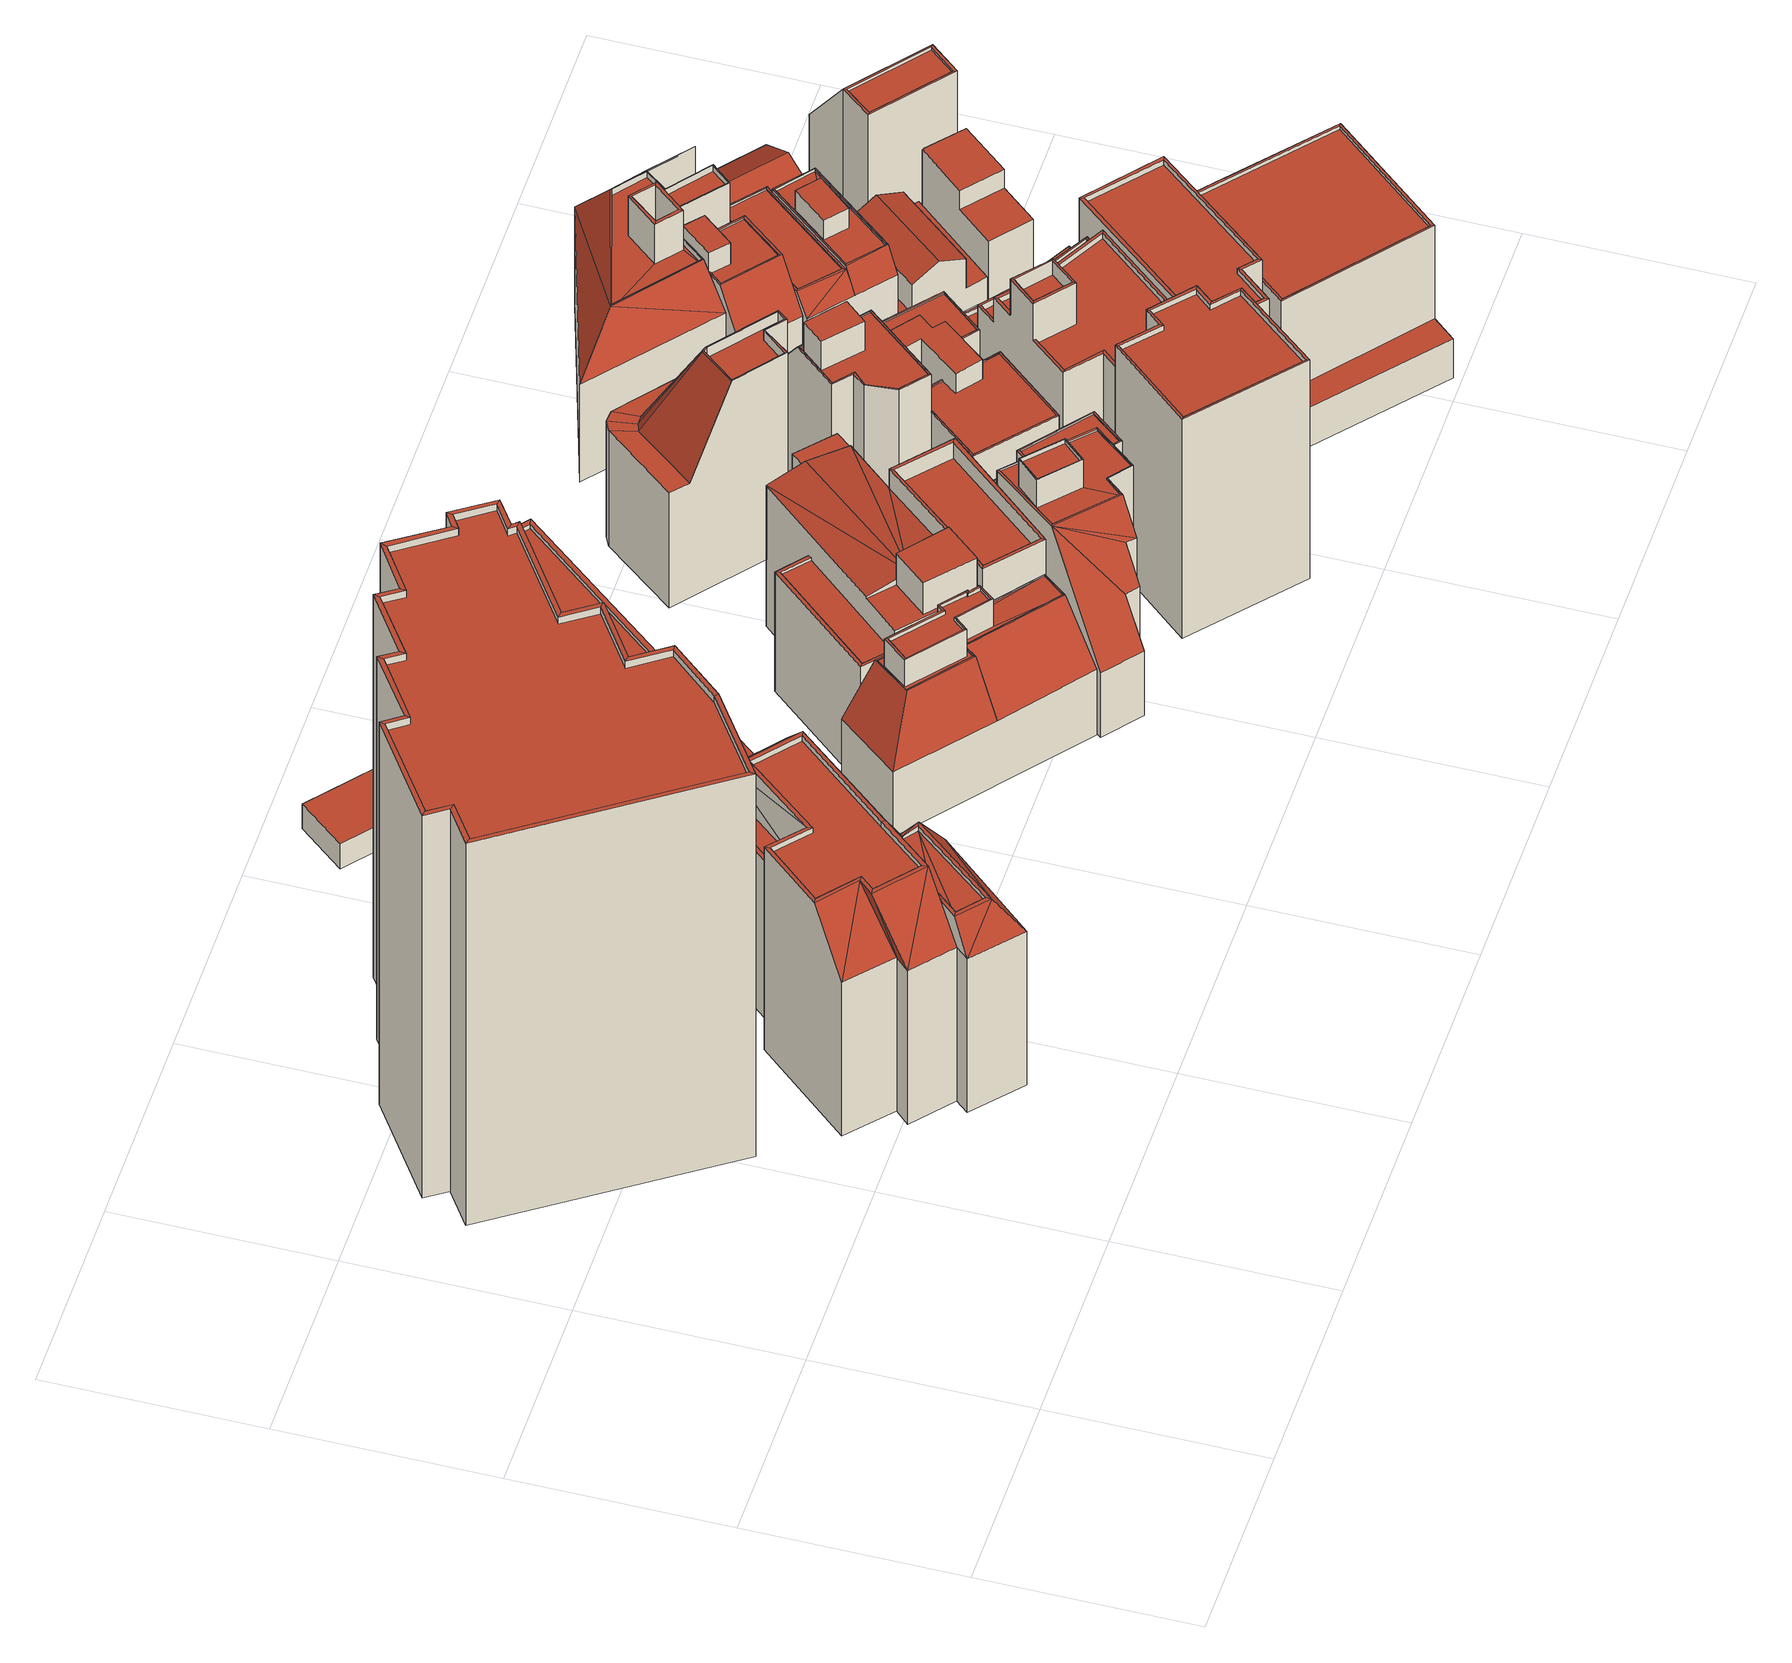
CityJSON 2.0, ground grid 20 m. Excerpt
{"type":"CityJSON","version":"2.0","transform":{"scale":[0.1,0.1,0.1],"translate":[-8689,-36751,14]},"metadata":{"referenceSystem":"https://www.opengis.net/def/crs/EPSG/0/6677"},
"CityObjects":{
"building1":{"type":"Building","attributes":{"class":3002,"usage":412,"measuredHeight":44,"storeysAboveGround":14,"storeysBelowGround":3,"prefecture":13,"city":13103,"footprintArea":1048.01,"fireproofType":1001,"coverageRatio":60,"floorAreaRatio":400,"surveyYear":2021,"urbanPlanType":21,"areaClassificationType":22,"landUseType":211,"districts":"6","detailedUsage":"1320","floodRisk_description":10,"floodRisk_rank":1,"floodRisk_depth":0.01,"floodRisk_adminType":2,"floodRisk_scale":2,"meshCode":"53394509"},"geometry":[{"type":"Solid","lod":"2","boundaries":[[[[0,1,2,3,4,5,6,7,8,9,10,11,12,13,14,15,16,17,18,19,20]],[[21,22,23,24]],[[25,26,27,28]],[[29,30,31,32]],[[33,34,35,36]],[[26,33,36,27]],[[37,38,39,40]],[[41,37,40,42]],[[43,29,32,44]],[[38,45,46,39]],[[47,48,49,50]],[[51,52,53,54]],[[30,55,56,31]],[[48,51,54,49]],[[45,21,24,46]],[[57,25,28,58]],[[52,43,44,53]],[[59,41,42,60]],[[55,61,62,56]],[[61,59,60,62]],[[22,57,58,23]],[[34,47,50,35]],[[63,64,65,66,67,68,69,70,71,72,73,74,75,76,77,78,79,80,81,82,83]],[[8,7,34,33]],[[12,11,57,22]],[[7,6,47,34]],[[24,23,82,81]],[[62,60,76,75]],[[58,28,63,83]],[[35,50,67,66]],[[53,44,71,70]],[[13,12,22,21]],[[2,1,29,43]],[[42,40,78,77]],[[39,46,80,79]],[[40,39,79,78]],[[23,58,83,82]],[[44,32,72,71]],[[54,53,70,69]],[[5,4,51,48]],[[9,8,33,26]],[[10,9,26,25]],[[50,49,68,67]],[[17,16,37,41]],[[20,19,61,55]],[[27,36,65,64]],[[16,15,38,37]],[[19,18,59,61]],[[49,54,69,68]],[[28,27,64,63]],[[46,24,81,80]],[[4,3,52,51]],[[1,0,30,29]],[[15,14,45,38]],[[32,31,73,72]],[[31,56,74,73]],[[36,35,66,65]],[[0,20,55,30]],[[11,10,25,57]],[[6,5,48,47]],[[56,62,75,74]],[[3,2,43,52]],[[60,42,77,76]],[[18,17,41,59]],[[14,13,21,45]]]],"semantics":{"surfaces":[{"type":"GroundSurface"},{"type":"RoofSurface"},{"type":"WallSurface"}],"values":[[0,1,1,1,1,1,1,1,1,1,1,1,1,1,1,1,1,1,1,1,1,1,1,2,2,2,2,2,2,2,2,2,2,2,2,2,2,2,2,2,2,2,2,2,2,2,2,2,2,2,2,2,2,2,2,2,2,2,2,2,2,2,2,2,2]]}}]},
"building2":{"type":"Building","attributes":{"class":3002,"usage":412,"measuredHeight":20.6,"storeysAboveGround":8,"storeysBelowGround":0,"prefecture":13,"city":13103,"footprintArea":360.51,"fireproofType":1001,"coverageRatio":60,"floorAreaRatio":400,"surveyYear":2021,"urbanPlanType":21,"areaClassificationType":22,"landUseType":211,"districts":"6","detailedUsage":"1320","floodRisk_description":10,"floodRisk_rank":1,"floodRisk_depth":0.02,"floodRisk_adminType":2,"floodRisk_scale":2,"meshCode":"53394509"},"geometry":[{"type":"Solid","lod":"2","boundaries":[[[[84,85,86,87,88,89,90,91,92,93,94,95,96,97]],[[98,99,100,101]],[[102,103,104,105]],[[106,107,108]],[[109,110,111]],[[112,113,114]],[[102,112,115]],[[116,117,106]],[[112,114,115]],[[98,118,119,120]],[[113,112,121,122]],[[123,124,125,126]],[[107,106,127,128]],[[129,130,131,132]],[[133,134,135]],[[136,118,135,137]],[[138,139,140,141]],[[142,143,144,145]],[[135,146,133]],[[111,147,148]],[[149,150,130,103]],[[103,118,151,104]],[[146,129,132,133]],[[109,148,152]],[[109,111,148]],[[147,153,148]],[[130,107,128,131]],[[134,154,155]],[[106,155,154,127]],[[118,98,101,151]],[[156,157,158,159,160,161,162,163,164]],[[165,166,167,168]],[[99,165,168,100]],[[108,116,106]],[[102,149,103]],[[166,113,122,167]],[[120,169,98]],[[155,135,134]],[[124,138,141,125]],[[112,102,105,121]],[[117,155,106]],[[169,170,99,98]],[[115,149,102]],[[85,84,116,108]],[[139,165,170,140]],[[126,125,142,145]],[[167,122,161,160]],[[96,95,120,119]],[[90,89,114,113,166]],[[125,141,143,142]],[[104,151,156,164]],[[170,123,126,145,144,140]],[[168,167,160,159]],[[141,140,144,143]],[[123,170,169,120,95,94,124]],[[122,121,162,161]],[[93,92,139,138]],[[117,137,135]],[[151,101,157,156]],[[154,134,147,111]],[[165,99,170]],[[86,85,108,150]],[[133,132,148,153]],[[127,154,111,110]],[[97,96,119,136]],[[91,90,166,165]],[[87,86,150,149]],[[150,108,107,130]],[[131,128,109,152]],[[135,155,117]],[[118,136,119]],[[135,118,146]],[[103,130,129]],[[139,92,91,165]],[[103,129,146,118]],[[105,104,164,163]],[[128,127,110,109]],[[137,117,116,84,97,136]],[[121,105,163,162]],[[89,88,115,114]],[[132,131,152,148]],[[88,87,149,115]],[[101,100,158,157]],[[134,133,153,147]],[[94,93,138,124]],[[100,168,159,158]]]],"semantics":{"surfaces":[{"type":"GroundSurface"},{"type":"RoofSurface"},{"type":"WallSurface"}],"values":[[0,1,1,1,1,1,1,1,1,1,1,1,1,1,1,1,1,1,1,1,1,1,1,1,1,1,1,1,1,1,1,1,1,1,1,1,1,1,1,1,1,1,1,2,2,2,2,2,2,2,2,2,2,2,2,2,2,2,2,2,2,2,2,2,2,2,2,2,2,2,2,2,2,2,2,2,2,2,2,2,2,2,2,2,2,2]]}}]},
"building3":{"type":"Building","attributes":{"class":9999,"usage":461,"measuredHeight":3.3,"storeysAboveGround":9999,"storeysBelowGround":9999,"prefecture":13,"city":13103,"footprintArea":-9999,"fireproofType":1011,"coverageRatio":60,"floorAreaRatio":400,"surveyYear":1,"urbanPlanType":21,"areaClassificationType":22,"landUseType":211,"districts":"6","detailedUsage":"0","meshCode":"53394509"},"geometry":[{"type":"Solid","lod":"2","boundaries":[[[[171,172,173,174]],[[175,176,177,178]],[[172,171,175,178]],[[178,177,173,172]],[[174,173,177,176]],[[171,174,176,175]]]],"semantics":{"surfaces":[{"type":"GroundSurface"},{"type":"RoofSurface"},{"type":"WallSurface"}],"values":[[0,1,2,2,2,2]]}}]},
"building4":{"type":"Building","attributes":{"class":3001,"usage":431,"measuredHeight":-9999,"storeysAboveGround":1,"storeysBelowGround":0,"prefecture":13,"city":13103,"footprintArea":68.66,"fireproofType":1001,"coverageRatio":60,"floorAreaRatio":400,"surveyYear":2021,"urbanPlanType":21,"areaClassificationType":22,"landUseType":216,"districts":"6","detailedUsage":"1432","meshCode":"53394509"},"geometry":[{"type":"Solid","lod":"2","boundaries":[[[[179,180,181,182]],[[183,184,185,186]],[[180,179,184,183]],[[182,181,186,185]],[[179,182,185,184]],[[181,180,183,186]]]],"semantics":{"surfaces":[{"type":"GroundSurface"},{"type":"RoofSurface"},{"type":"WallSurface"}],"values":[[0,1,2,2,2,2]]}}]},
"building5":{"type":"Building","attributes":{"class":3002,"usage":412,"measuredHeight":14.4,"storeysAboveGround":5,"storeysBelowGround":0,"prefecture":13,"city":13103,"footprintArea":366.6,"fireproofType":1001,"coverageRatio":60,"floorAreaRatio":400,"surveyYear":2021,"urbanPlanType":21,"areaClassificationType":22,"landUseType":211,"districts":"6","detailedUsage":"1320","meshCode":"53394509"},"geometry":[{"type":"Solid","lod":"2","boundaries":[[[[187,188,189,190,191,192,193,194,195,196,197,198]],[[199,200,201,202]],[[203,204,205,206]],[[207,208,209,210]],[[211,212,213,214]],[[200,203,206,201]],[[215,216,217,218]],[[219,199,202,220]],[[212,207,210,213]],[[208,215,218,209]],[[221,219,220,222]],[[223,224,225,226,227,228,229,230,231,232,233,234]],[[204,211,214,205]],[[216,221,222,217]],[[201,206,224,223]],[[196,195,211,204]],[[189,188,219,221]],[[188,187,199,219]],[[190,189,221,216]],[[205,214,226,225]],[[220,202,234,233]],[[210,209,229,228]],[[192,191,215,208]],[[218,217,231,230]],[[193,192,208,207]],[[217,222,232,231]],[[187,198,200,199]],[[214,213,227,226]],[[194,193,207,212]],[[202,201,223,234]],[[209,218,230,229]],[[198,197,203,200]],[[195,194,212,211]],[[213,210,228,227]],[[197,196,204,203]],[[206,205,225,224]],[[222,220,233,232]],[[191,190,216,215]]]],"semantics":{"surfaces":[{"type":"GroundSurface"},{"type":"RoofSurface"},{"type":"WallSurface"}],"values":[[0,1,1,1,1,1,1,1,1,1,1,1,1,1,2,2,2,2,2,2,2,2,2,2,2,2,2,2,2,2,2,2,2,2,2,2,2,2]]}}]},
"building6":{"type":"Building","attributes":{"class":3002,"usage":401,"measuredHeight":11.5,"storeysAboveGround":4,"storeysBelowGround":0,"prefecture":13,"city":13103,"footprintArea":151.5,"fireproofType":1001,"coverageRatio":80,"floorAreaRatio":400,"surveyYear":2021,"urbanPlanType":21,"areaClassificationType":22,"landUseType":212,"districts":"10","detailedUsage":"1210","meshCode":"53394509"},"geometry":[{"type":"Solid","lod":"2","boundaries":[[[[235,236,237,238]],[[239,240,241,242]],[[239,243,244,240]],[[245,246,247,248]],[[249,250,251,252,253,254,255,256,257,258]],[[259,260,261,262]],[[263,264,243,239]],[[265,266,267,268]],[[248,247,269,270]],[[271,270,269,272]],[[240,244,273,274]],[[275,276,264,263]],[[274,273,277,278]],[[239,242,279,263]],[[275,278,277,276]],[[280,281,267,266]],[[265,268,282,283]],[[262,261,284,285,286,287,288,289,290,291,260,259,292,293,294,295]],[[296,297,246,245]],[[279,298,278,275]],[[283,282,299,300]],[[271,272,281,280]],[[296,300,299,297]],[[238,237,242,241]],[[271,280,289,288]],[[273,259,262,277]],[[265,283,260,291]],[[237,236,298,279,242]],[[263,279,275]],[[243,293,292,244]],[[247,257,256,269]],[[297,249,258,246]],[[266,265,291,290]],[[267,253,252,268]],[[241,240,274,235,238]],[[246,258,257,247]],[[245,248,286,285]],[[274,278,298,236,235]],[[244,292,259,273]],[[270,271,288,287]],[[268,252,251,282]],[[264,294,293,243]],[[282,251,250,299]],[[299,250,249,297]],[[269,256,255,272]],[[276,295,294,264]],[[248,270,287,286]],[[300,296,284,261]],[[277,262,295,276]],[[296,245,285,284]],[[272,255,254,281]],[[280,266,290,289]],[[281,254,253,267]],[[283,300,261,260]]]],"semantics":{"surfaces":[{"type":"GroundSurface"},{"type":"RoofSurface"},{"type":"WallSurface"}],"values":[[0,1,1,1,1,1,1,1,1,1,1,1,1,1,1,1,1,1,1,1,1,1,1,2,2,2,2,2,2,2,2,2,2,2,2,2,2,2,2,2,2,2,2,2,2,2,2,2,2,2,2,2,2,2]]}}]},
"building7":{"type":"Building","attributes":{"class":3002,"usage":401,"measuredHeight":16.2,"storeysAboveGround":4,"storeysBelowGround":1,"prefecture":13,"city":13103,"footprintArea":303.29,"fireproofType":1001,"coverageRatio":80,"floorAreaRatio":400,"surveyYear":2021,"urbanPlanType":21,"areaClassificationType":22,"landUseType":212,"districts":"10","detailedUsage":"1210","meshCode":"53394509"},"geometry":[{"type":"Solid","lod":"2","boundaries":[[[[301,302,303,304,305,306,307,308,309,310]],[[311,312,313,314]],[[315,316,317]],[[318,319,320,321,322,323,324,325]],[[326,327,328,329]],[[330,331,332,333]],[[334,335,336,337]],[[335,334,338,339]],[[340,315,341]],[[342,343,344,345]],[[315,346,347]],[[338,348,349,339]],[[350,351,352,353]],[[315,347,341]],[[354,355,356,357]],[[358,359,343,342]],[[345,344,360,361]],[[315,317,346]],[[340,362,315]],[[361,360,359,358]],[[343,330,333,344]],[[360,332,331,359]],[[321,320,363,326,329]],[[309,308,339,349]],[[338,350,353,348]],[[323,362,340,324]],[[310,341,347,356,301]],[[315,363,316]],[[356,347,346,357]],[[348,353,352,337,336,325,324,340,341,310,309,349]],[[319,316,363,320]],[[358,317,316,319,318,361]],[[362,323,322,328,327]],[[344,333,332,360]],[[311,354,357,346,317,304,303,312]],[[334,351,350,338]],[[307,306,345,361,318,325,336,335]],[[301,356,355,314,313,302]],[[327,326,363,315,362]],[[342,305,304,317,358]],[[337,352,351,334]],[[306,305,342,345]],[[308,307,335,339]],[[303,302,313,312]],[[314,355,354,311]],[[321,329,328,322]],[[359,331,330,343]]]],"semantics":{"surfaces":[{"type":"GroundSurface"},{"type":"RoofSurface"},{"type":"WallSurface"}],"values":[[0,1,1,1,1,1,1,1,1,1,1,1,1,1,1,1,1,1,1,1,2,2,2,2,2,2,2,2,2,2,2,2,2,2,2,2,2,2,2,2,2,2,2,2,2,2,2]]}}]},
"building8":{"type":"Building","attributes":{"class":3002,"usage":413,"measuredHeight":15.7,"storeysAboveGround":6,"storeysBelowGround":0,"prefecture":13,"city":13103,"footprintArea":151.17,"fireproofType":1001,"coverageRatio":80,"floorAreaRatio":400,"surveyYear":2021,"urbanPlanType":21,"areaClassificationType":22,"landUseType":211,"districts":"10","detailedUsage":"1230","meshCode":"53394509"},"geometry":[{"type":"Solid","lod":"2","boundaries":[[[[364,365,366,367]],[[368,369,364,367]],[[370,371,372,373,374,375,366,365,376,369,377,378,379,380,381]],[[382,383,384,385]],[[386,387,388,389,390,391,392,393,394,395]],[[396,397,398,399]],[[400,401,397,396]],[[402,403,404,405]],[[406,407,408,409]],[[382,410,411]],[[409,408,412,413]],[[414,415,407,406]],[[416,417,418,419]],[[420,421,422,423]],[[424,425,401,400]],[[414,421,420,415]],[[411,426,427,382]],[[428,429,430,431,432,433,434,435,436,437]],[[385,438,439,382]],[[382,427,440,441]],[[442,443,444,445]],[[382,439,410]],[[446,447,426,411]],[[399,398,425,424]],[[448,449,450,451]],[[402,405,419,418]],[[387,392,391,388]],[[413,412,404,403]],[[446,451,450,447]],[[441,440,449,448]],[[407,429,428,408]],[[375,374,421,414]],[[391,399,424,388]],[[380,379,410,439]],[[366,375,414,406]],[[372,383,382,441,422,373]],[[426,392,387,427]],[[378,377,451,446]],[[423,432,431,420]],[[364,369,403,402]],[[440,386,395,449]],[[415,430,429,407]],[[388,424,400,389]],[[405,435,434,419]],[[370,381,438,385]],[[389,400,396,390]],[[376,365,418,417]],[[449,395,394,450]],[[398,444,443,425]],[[420,431,430,415]],[[408,428,437,412]],[[419,434,433,416]],[[427,387,386,440]],[[369,368,413,403]],[[425,443,442,401]],[[397,445,444,398]],[[372,371,384,383]],[[412,437,436,404]],[[416,433,432,423,422,441,448,369,376,417]],[[390,396,399,391]],[[448,451,377,369]],[[410,379,378,446,411]],[[368,367,409,413]],[[384,371,370,385]],[[374,373,422,421]],[[404,436,435,405]],[[450,394,393,447]],[[367,366,406,409]],[[365,364,402,418]],[[401,442,445,397]],[[447,393,392,426]],[[438,381,380,439]]]],"semantics":{"surfaces":[{"type":"GroundSurface"},{"type":"RoofSurface"},{"type":"WallSurface"}],"values":[[0,0,0,1,1,1,1,1,1,1,1,1,1,1,1,1,1,1,1,1,1,1,1,1,1,1,1,1,1,1,2,2,2,2,2,2,2,2,2,2,2,2,2,2,2,2,2,2,2,2,2,2,2,2,2,2,2,2,2,2,2,2,2,2,2,2,2,2,2,2,2,2]]}}]},
"building9":{"type":"Building","attributes":{"class":3002,"usage":412,"measuredHeight":24.8,"storeysAboveGround":8,"storeysBelowGround":0,"prefecture":13,"city":13103,"footprintArea":144.58,"fireproofType":1001,"coverageRatio":80,"floorAreaRatio":400,"surveyYear":2021,"urbanPlanType":21,"areaClassificationType":22,"landUseType":211,"districts":"10","detailedUsage":"1320","meshCode":"53394509"},"geometry":[{"type":"Solid","lod":"2","boundaries":[[[[452,453,454,455,456,457,458,459]],[[460,461,462,463]],[[464,465,466,467,468,469,470,471]],[[472,473,462,461]],[[460,463,474,475]],[[476,477,473,472]],[[478,479,477,476]],[[475,474,480,481]],[[482,483,479,478]],[[482,481,480,483]],[[463,470,469,474]],[[480,468,467,483]],[[479,466,465,477]],[[453,452,476,472]],[[455,454,461,460]],[[452,459,478,476]],[[474,469,468,480]],[[459,458,482,478]],[[454,453,472,461]],[[483,467,466,479]],[[473,464,471,462]],[[477,465,464,473]],[[462,471,470,463]],[[456,455,460,475]],[[457,456,475,481]],[[458,457,481,482]]]],"semantics":{"surfaces":[{"type":"GroundSurface"},{"type":"RoofSurface"},{"type":"WallSurface"}],"values":[[0,1,1,1,1,1,1,1,1,1,2,2,2,2,2,2,2,2,2,2,2,2,2,2,2,2]]}}]},
"building10":{"type":"Building","attributes":{"class":3002,"usage":401,"measuredHeight":14.8,"storeysAboveGround":6,"storeysBelowGround":0,"prefecture":13,"city":13103,"footprintArea":174.82,"fireproofType":1001,"coverageRatio":80,"floorAreaRatio":400,"surveyYear":2021,"urbanPlanType":21,"areaClassificationType":22,"landUseType":212,"districts":"10","detailedUsage":"1210","meshCode":"53394509"},"geometry":[{"type":"Solid","lod":"2","boundaries":[[[[484,485,486,487,488,489,490,491]],[[492,493,494,495]],[[496,497,498,499]],[[494,493,500,501]],[[499,502,503,504,496]],[[505,506,507,508,509,510,511]],[[501,500,512,513]],[[504,494,501]],[[514,515,516,517]],[[504,503,495,494]],[[513,497,496,501]],[[501,496,504]],[[514,517,518,519]],[[503,520,521,495]],[[503,502,522,520]],[[519,518,498,497]],[[523,492,495,521]],[[520,522,516,515]],[[515,491,490,523,521,520]],[[485,519,497,513,512,486]],[[518,509,508,498]],[[502,506,505,522]],[[490,489,492,523]],[[498,508,507,499]],[[519,485,484,514]],[[514,484,491,515]],[[517,510,509,518]],[[499,507,506,502]],[[488,487,500,493]],[[516,511,510,517]],[[489,488,493,492]],[[487,486,512,500]],[[522,505,511,516]]]],"semantics":{"surfaces":[{"type":"GroundSurface"},{"type":"RoofSurface"},{"type":"WallSurface"}],"values":[[0,1,1,1,1,1,1,1,1,1,1,1,1,1,1,1,1,1,2,2,2,2,2,2,2,2,2,2,2,2,2,2,2]]}}]},
"building11":{"type":"Building","attributes":{"class":3002,"usage":402,"measuredHeight":16.7,"storeysAboveGround":5,"storeysBelowGround":0,"prefecture":13,"city":13103,"footprintArea":197.05,"fireproofType":1001,"coverageRatio":80,"floorAreaRatio":400,"surveyYear":2021,"urbanPlanType":21,"areaClassificationType":22,"landUseType":212,"districts":"10","detailedUsage":"1221","meshCode":"53394509"},"geometry":[{"type":"Solid","lod":"2","boundaries":[[[[524,525,526,527,528,529,530,531,532]],[[533,534,535,536]],[[534,533,537,538,539]],[[540,541,542,543]],[[544,545,546,547]],[[548,549,550,551]],[[552,553,554,555]],[[556,557,558,559,560,561,562,563,564,565,566]],[[536,535,567,568]],[[569,570,555,554]],[[571,572,573,574,575]],[[544,576,577,578,545]],[[579,580,581,582]],[[583,584,533,536]],[[585,586,587,588]],[[589,582,581,590]],[[540,543,585,588]],[[591,592,593,594,595,596,597,598,599,600]],[[562,558,557]],[[552,601,602,553]],[[562,561,558]],[[579,570,569,580]],[[603,604,579]],[[539,538,605,606]],[[607,608,609,610,611,612,613,614,615,616]],[[567,617,618,568]],[[589,590,602,601]],[[619,620,621,622]],[[547,546,542,541]],[[623,624,625,626,627,628,629,630]],[[604,570,579]],[[550,544,547,526,525,583,536,568,551]],[[574,605,538,575]],[[569,562,557]],[[596,595,624,623]],[[553,563,562,554]],[[531,530,601,552]],[[627,626,605,574,573]],[[588,571,575,538,537,579,582,540]],[[580,556,566,581]],[[545,609,608,546]],[[551,568,618,548]],[[606,605,626,625,594,593]],[[527,526,547,541]],[[590,565,564,602]],[[620,619,558,561]],[[595,594,625,624]],[[533,584,603,579,537]],[[571,588,587,572]],[[581,566,565,590]],[[577,611,610,578]],[[534,591,600,535]],[[604,603,584,583,525,524]],[[569,554,562]],[[585,615,614,586]],[[627,573,572,587,586,614,613,628]],[[543,616,615,585]],[[589,529,528,540,582]],[[539,592,591,534]],[[569,557,556,580]],[[606,593,592,539]],[[528,527,541,540]],[[576,549,548,618,617,598,597,630,629,612,611,577]],[[559,558,619,622]],[[549,576,544,550]],[[532,531,552,555]],[[597,596,623,630]],[[555,570,604,524,532]],[[602,564,563,553]],[[546,608,607,542]],[[621,620,561,560]],[[560,559,622,621]],[[567,599,598,617]],[[530,529,589,601]],[[629,628,613,612]],[[578,610,609,545]],[[542,607,616,543]],[[535,600,599,567]]]],"semantics":{"surfaces":[{"type":"GroundSurface"},{"type":"RoofSurface"},{"type":"WallSurface"}],"values":[[0,1,1,1,1,1,1,1,1,1,1,1,1,1,1,1,1,1,1,1,1,1,1,1,1,1,1,1,1,1,1,2,2,2,2,2,2,2,2,2,2,2,2,2,2,2,2,2,2,2,2,2,2,2,2,2,2,2,2,2,2,2,2,2,2,2,2,2,2,2,2,2,2,2,2,2,2,2]]}}]},
"building12":{"type":"Building","attributes":{"class":3002,"usage":401,"measuredHeight":18.7,"storeysAboveGround":5,"storeysBelowGround":0,"prefecture":13,"city":13103,"footprintArea":244.68,"fireproofType":1001,"coverageRatio":80,"floorAreaRatio":400,"surveyYear":2021,"urbanPlanType":21,"areaClassificationType":22,"landUseType":212,"districts":"10","detailedUsage":"1210","meshCode":"53394509"},"geometry":[{"type":"Solid","lod":"2","boundaries":[[[[631,632,633,634,635,636,637,638,639,640]],[[641,642,643,644]],[[645,646,647,648]],[[649,650,651,652]],[[653,654,655,656]],[[657,658,659,660]],[[661,662,663,664]],[[665,666,667,668,669]],[[670,671,672,673]],[[674,675,654,653]],[[645,676,677,646]],[[678,656,655,679]],[[680,681,682,683,684,685]],[[686,687,688,689,690,691]],[[692,693,694,695]],[[696,697,698,699]],[[700,701,702,703]],[[700,703,642,641]],[[704,705,706,707,708,709,710,711]],[[712,713,650,649]],[[693,644,643,694]],[[696,699,714,715]],[[716,717,678,679]],[[692,695,702,701]],[[718,719,720,721]],[[722,723,724,725]],[[657,726,727,658]],[[728,729,677,676]],[[652,651,730,731]],[[726,732,733,727]],[[661,664,698,697]],[[662,734,735,663]],[[731,730,713,712]],[[720,719,724,723]],[[660,659,729,728]],[[722,725,675,674]],[[715,714,735,734]],[[648,647,733,732]],[[736,737,738,739,740,741,742,743,744,745,746]],[[741,678,717,742]],[[698,643,642,699]],[[651,718,721,745,744,730]],[[689,697,696,690]],[[704,657,660,705]],[[737,722,674,738]],[[682,692,701,683]],[[745,721,720,746]],[[686,734,662,687]],[[683,701,700,684]],[[738,674,653,739]],[[695,727,733,702]],[[724,719,636,635]],[[709,648,732,710]],[[739,653,656,740]],[[691,715,734,686]],[[675,725,634,633]],[[711,726,657,704]],[[632,658,727,695,694,664,663,654,675,633]],[[740,656,678,741]],[[706,728,676,707]],[[736,723,722,737]],[[725,724,635,634]],[[713,730,744,743]],[[684,700,641,685]],[[664,694,643,698]],[[746,720,723,736]],[[705,660,728,706]],[[743,742,717,716,650,713]],[[702,733,647,703]],[[690,696,715,691]],[[670,731,712,671]],[[687,662,661,688]],[[666,665,640,639]],[[680,644,693,681]],[[665,669,631,640]],[[688,661,697,689]],[[642,703,647,646,637,636,719,718,651,650,716,679,714,699]],[[669,668,729,659]],[[708,645,648,709]],[[646,677,667,638,637]],[[671,712,649,672]],[[707,676,645,708]],[[658,632,631,669,659]],[[685,641,644,680]],[[655,735,714,679]],[[673,652,731,670]],[[672,649,652,673]],[[654,663,735,655]],[[710,732,726,711]],[[668,667,677,729]],[[667,666,639,638]],[[681,693,692,682]]]],"semantics":{"surfaces":[{"type":"GroundSurface"},{"type":"RoofSurface"},{"type":"WallSurface"}],"values":[[0,1,1,1,1,1,1,1,1,1,1,1,1,1,1,1,1,1,1,1,1,1,1,1,1,1,1,1,1,1,1,1,1,1,1,1,1,1,1,2,2,2,2,2,2,2,2,2,2,2,2,2,2,2,2,2,2,2,2,2,2,2,2,2,2,2,2,2,2,2,2,2,2,2,2,2,2,2,2,2,2,2,2,2,2,2,2,2,2,2,2,2]]}}]},
"building13":{"type":"Building","attributes":{"class":3002,"usage":412,"measuredHeight":17.8,"storeysAboveGround":5,"storeysBelowGround":0,"prefecture":13,"city":13103,"footprintArea":164.18,"fireproofType":1001,"coverageRatio":80,"floorAreaRatio":400,"surveyYear":2021,"urbanPlanType":21,"areaClassificationType":22,"landUseType":211,"districts":"10","detailedUsage":"1320","meshCode":"53394509"},"geometry":[{"type":"Solid","lod":"2","boundaries":[[[[747,748,749,750,751,752]],[[753,754,755,756]],[[756,755,757,758]],[[759,760,761,762]],[[763,764,765,766,767,768]],[[753,769,770,754]],[[758,757,760,759]],[[762,761,770,769]],[[755,768,767,757]],[[747,752,758,759]],[[750,749,769,753]],[[754,763,768,755]],[[751,750,753,756]],[[761,765,764,770]],[[770,764,763,754]],[[757,767,766,760]],[[748,747,759,762]],[[760,766,765,761]],[[749,748,762,769]],[[752,751,756,758]]]],"semantics":{"surfaces":[{"type":"GroundSurface"},{"type":"RoofSurface"},{"type":"WallSurface"}],"values":[[0,1,1,1,1,1,1,1,2,2,2,2,2,2,2,2,2,2,2,2]]}}]},
"building14":{"type":"Building","attributes":{"class":3002,"usage":401,"measuredHeight":13.6,"storeysAboveGround":4,"storeysBelowGround":0,"prefecture":13,"city":13103,"footprintArea":203.55,"fireproofType":1001,"coverageRatio":80,"floorAreaRatio":400,"surveyYear":2021,"urbanPlanType":21,"areaClassificationType":22,"landUseType":212,"districts":"10","detailedUsage":"1210","floodRisk_description":10,"floodRisk_rank":1,"floodRisk_depth":0.08,"floodRisk_adminType":2,"floodRisk_scale":2,"meshCode":"53394509"},"geometry":[{"type":"Solid","lod":"2","boundaries":[[[[771,772,773,774,775,776,777,778,779,780]],[[781,782,783]],[[784,785,786,787]],[[788,789,790]],[[791,792,793,789]],[[794,782,795,796]],[[790,797,798]],[[781,798,797]],[[797,799,795,782]],[[800,787,786,801,802,803,804,805,806,785,784,807]],[[798,808,790]],[[794,796,809,810]],[[810,809,811,812]],[[813,814,815,816]],[[817,818,819,820]],[[790,808,788]],[[816,815,818,817]],[[797,790,821,799]],[[791,812,811,792]],[[820,819,814,813]],[[781,797,782]],[[822,823,824,825]],[[789,793,821,790]],[[811,802,801,792]],[[795,805,804,796]],[[799,806,805,795]],[[793,786,785,821]],[[815,824,823,818]],[[771,780,782,794]],[[780,779,783,782]],[[773,772,810,812]],[[777,776,808,798]],[[796,804,803,809]],[[807,820,813,800]],[[809,803,802,811]],[[814,825,824,815]],[[778,777,798,781]],[[776,775,788,808]],[[774,773,812,791]],[[791,789,788,775,774]],[[779,778,781,783]],[[818,823,822,819]],[[784,817,820,807]],[[792,801,786,793]],[[821,785,806,799]],[[772,771,794,810]],[[800,813,816,787]],[[816,817,784,787]],[[819,822,825,814]]]],"semantics":{"surfaces":[{"type":"GroundSurface"},{"type":"RoofSurface"},{"type":"WallSurface"}],"values":[[0,1,1,1,1,1,1,1,1,1,1,1,1,1,1,1,1,1,1,1,1,1,1,2,2,2,2,2,2,2,2,2,2,2,2,2,2,2,2,2,2,2,2,2,2,2,2,2,2]]}}]},
"building15":{"type":"Building","attributes":{"class":3002,"usage":413,"measuredHeight":11.8,"storeysAboveGround":3,"storeysBelowGround":0,"prefecture":13,"city":13103,"footprintArea":51.4,"fireproofType":1001,"coverageRatio":80,"floorAreaRatio":400,"surveyYear":2021,"urbanPlanType":21,"areaClassificationType":22,"landUseType":211,"districts":"10","detailedUsage":"1230","floodRisk_description":10,"floodRisk_rank":1,"floodRisk_depth":0.08,"floodRisk_adminType":2,"floodRisk_scale":2,"meshCode":"53394509"},"geometry":[{"type":"Solid","lod":"2","boundaries":[[[[826,827,828,829]],[[830,831,832,833]],[[834,835,836,837]],[[831,830,838,837]],[[839,840,841,834]],[[842,843,844,845]],[[837,838,839,834]],[[846,847,848,849,850,851]],[[842,845,849,848,833,832]],[[849,845,844,841,840,850]],[[831,837,836,829,828]],[[838,846,851,839]],[[830,847,846,838]],[[827,843,842,832,831,828]],[[826,829,836,835]],[[835,834,841,844,843,827,826]],[[833,848,847,830]],[[839,851,850,840]]]],"semantics":{"surfaces":[{"type":"GroundSurface"},{"type":"RoofSurface"},{"type":"WallSurface"}],"values":[[0,1,1,1,1,1,1,1,2,2,2,2,2,2,2,2,2,2]]}}]},
"building16":{"type":"Building","attributes":{"class":3002,"usage":413,"measuredHeight":15.2,"storeysAboveGround":4,"storeysBelowGround":0,"prefecture":13,"city":13103,"footprintArea":330.97,"fireproofType":1001,"coverageRatio":80,"floorAreaRatio":400,"surveyYear":2021,"urbanPlanType":21,"areaClassificationType":22,"landUseType":211,"districts":"10","detailedUsage":"1230","meshCode":"53394509"},"geometry":[{"type":"Solid","lod":"2","boundaries":[[[[852,853,854,855]],[[856,857,858,859]],[[860,861,862]],[[863,864,865,866]],[[862,867,868,869,860]],[[870,871,865,864]],[[872,863,866,860]],[[873,874,875,876]],[[869,871,870,872,860]],[[877,878,879,880]],[[854,857,856,855]],[[879,878,864,863]],[[877,880,872,870]],[[873,876,871,869]],[[880,879,863,872]],[[878,877,870,864]],[[866,865,859,858]],[[868,867,875,874]],[[873,869,868,874]],[[862,861,853,852]],[[859,865,871,876,875,867,862,852,855,856]],[[854,853,861,860,866,858,857]]]],"semantics":{"surfaces":[{"type":"GroundSurface"},{"type":"RoofSurface"},{"type":"WallSurface"}],"values":[[0,1,1,1,1,1,1,1,1,1,2,2,2,2,2,2,2,2,2,2,2,2]]}}]},
"building17":{"type":"Building","attributes":{"class":3002,"usage":413,"measuredHeight":9.6,"storeysAboveGround":3,"storeysBelowGround":0,"prefecture":13,"city":13103,"footprintArea":60.9,"fireproofType":1001,"coverageRatio":80,"floorAreaRatio":400,"surveyYear":2021,"urbanPlanType":21,"areaClassificationType":22,"landUseType":211,"districts":"10","detailedUsage":"1230","floodRisk_description":10,"floodRisk_rank":1,"floodRisk_depth":0.01,"floodRisk_adminType":2,"floodRisk_scale":2,"meshCode":"53394509"},"geometry":[{"type":"Solid","lod":"2","boundaries":[[[[881,882,883,884,885,886]],[[887,888,889,890]],[[891,892,893,894,895]],[[896,897,898,899]],[[900,901,902,903]],[[904,905,906,907]],[[908,899,898,909,910,897,896,911]],[[912,905,890]],[[887,903,902,888]],[[913,914,915,916]],[[916,915,917,907]],[[918,919,920,921]],[[922,923,901,900]],[[907,917,924,904]],[[904,924,914,913]],[[890,889,923,922]],[[890,922,912]],[[915,897,910,917]],[[886,885,916,907,906]],[[901,892,891,902]],[[924,909,898,914]],[[889,894,893,923]],[[908,921,920,899]],[[881,886,906,905,912]],[[916,885,884,887,913]],[[911,918,921,908]],[[888,895,894,889]],[[917,910,909,924]],[[904,913,887,890,905]],[[884,883,903,887]],[[912,922,900,882,881]],[[883,882,900,903]],[[923,893,892,901]],[[914,898,897,915]],[[896,919,918,911]],[[899,920,919,896]],[[902,891,895,888]]]],"semantics":{"surfaces":[{"type":"GroundSurface"},{"type":"RoofSurface"},{"type":"WallSurface"}],"values":[[0,1,1,1,1,1,1,1,1,1,1,1,1,1,1,1,1,2,2,2,2,2,2,2,2,2,2,2,2,2,2,2,2,2,2,2,2]]}}]},
"building18":{"type":"Building","attributes":{"class":3001,"usage":411,"measuredHeight":5.7,"storeysAboveGround":2,"storeysBelowGround":0,"prefecture":13,"city":13103,"footprintArea":89.65,"fireproofType":1003,"coverageRatio":80,"floorAreaRatio":400,"surveyYear":2021,"urbanPlanType":21,"areaClassificationType":22,"landUseType":211,"districts":"10","detailedUsage":"1310","floodRisk_description":10,"floodRisk_rank":1,"floodRisk_depth":0.01,"floodRisk_adminType":2,"floodRisk_scale":2,"meshCode":"53394509"},"geometry":[{"type":"Solid","lod":"2","boundaries":[[[[925,926,927,928,929]],[[930,931,932,933]],[[934,935,933,932]],[[936,937,938,939,940,941,942,943,944]],[[935,934,937,936]],[[929,928,939,938]],[[932,931,943,942,925,929,938,937,934]],[[931,930,944,943]],[[926,925,942,941]],[[927,926,941,940]],[[928,927,940,939]],[[936,944,930,933,935]]]],"semantics":{"surfaces":[{"type":"GroundSurface"},{"type":"RoofSurface"},{"type":"WallSurface"}],"values":[[0,1,1,1,2,2,2,2,2,2,2,2]]}}]},
"building19":{"type":"Building","attributes":{"class":3001,"usage":413,"measuredHeight":7.5,"storeysAboveGround":2,"storeysBelowGround":0,"prefecture":13,"city":13103,"footprintArea":44.25,"fireproofType":1003,"coverageRatio":80,"floorAreaRatio":400,"surveyYear":2021,"urbanPlanType":21,"areaClassificationType":22,"landUseType":211,"districts":"10","detailedUsage":"1230","floodRisk_description":10,"floodRisk_rank":1,"floodRisk_depth":0.01,"floodRisk_adminType":2,"floodRisk_scale":2,"meshCode":"53394509"},"geometry":[{"type":"Solid","lod":"2","boundaries":[[[[945,946,947,948]],[[949,950,951,952]],[[953,954,955,956]],[[948,950,949,956,955,945]],[[954,953,952,951,947,946]],[[955,954,946,945]],[[956,949,952,953]],[[951,950,948,947]]]],"semantics":{"surfaces":[{"type":"GroundSurface"},{"type":"RoofSurface"},{"type":"WallSurface"}],"values":[[0,1,1,2,2,2,2,2]]}}]},
"building20":{"type":"Building","attributes":{"class":3001,"usage":412,"measuredHeight":6.7,"storeysAboveGround":2,"storeysBelowGround":0,"prefecture":13,"city":13103,"footprintArea":69.08,"fireproofType":1003,"coverageRatio":80,"floorAreaRatio":400,"surveyYear":2021,"urbanPlanType":21,"areaClassificationType":22,"landUseType":211,"districts":"10","detailedUsage":"1320","floodRisk_description":10,"floodRisk_rank":1,"floodRisk_depth":0.08,"floodRisk_adminType":2,"floodRisk_scale":2,"meshCode":"53394509"},"geometry":[{"type":"Solid","lod":"2","boundaries":[[[[957,958,959,960]],[[961,962,963,964]],[[965,966,964,963]],[[957,960,966,965]],[[964,966,960,959,961]],[[963,962,958,957,965]],[[959,958,962,961]]]],"semantics":{"surfaces":[{"type":"GroundSurface"},{"type":"RoofSurface"},{"type":"WallSurface"}],"values":[[0,1,1,2,2,2,2]]}}]},
"building21":{"type":"Building","attributes":{"class":3002,"usage":401,"measuredHeight":13.1,"storeysAboveGround":4,"storeysBelowGround":0,"prefecture":13,"city":13103,"footprintArea":90.39,"fireproofType":1001,"coverageRatio":80,"floorAreaRatio":400,"surveyYear":2021,"urbanPlanType":21,"areaClassificationType":22,"landUseType":212,"districts":"10","detailedUsage":"1210","floodRisk_description":10,"floodRisk_rank":1,"floodRisk_depth":0.01,"floodRisk_adminType":2,"floodRisk_scale":2,"meshCode":"53394509"},"geometry":[{"type":"Solid","lod":"2","boundaries":[[[[967,968,969,970,971]],[[972,973,974,975]],[[976,977,978]],[[979,980,981,982]],[[975,974,983,976]],[[976,983,984,985]],[[985,984,973,972]],[[976,978,975]],[[983,982,981,984]],[[985,972,968,967]],[[971,970,978,977]],[[977,976,985,967,971]],[[975,969,968,972]],[[974,979,982,983]],[[973,980,979,974]],[[969,975,978,970]],[[984,981,980,973]]]],"semantics":{"surfaces":[{"type":"GroundSurface"},{"type":"RoofSurface"},{"type":"WallSurface"}],"values":[[0,1,1,1,1,1,1,1,2,2,2,2,2,2,2,2,2]]}}]}
},
"vertices":[
[244,424,74],[267,391,74],[224,341,74],[145,286,74],[2,492,74],[36,515,74],[22,535,74],[115,599,74],[128,581,74],[186,622,74],[197,606,74],[253,645,74],[266,626,74],[311,656,74],[346,605,74],[360,614,74],[386,576,74],[362,559,74],[367,553,74],[277,491,74],[298,461,74],[311,656,525],[266,626,525],[265,620,525],[309,650,525],[197,606,525],[186,622,525],[185,616,525],[196,600,525],[267,391,525],[244,424,525],[238,425,525],[262,391,525],[128,581,525],[115,599,525],[114,594,525],[127,576,525],[386,576,525],[360,614,525],[359,608,525],[381,577,525],[362,559,525],[356,560,525],[224,341,525],[221,344,525],[346,605,525],[345,599,525],[22,535,525],[36,515,525],[42,514,525],[28,534,525],[2,492,525],[145,286,525],[146,292,525],[8,490,525],[298,461,525],[292,462,525],[253,645,525],[252,639,525],[367,553,525],[361,554,525],[277,491,525],[271,492,525],[196,600,517],[185,616,517],[127,576,517],[114,594,517],[28,534,517],[42,514,517],[8,490,517],[146,292,517],[221,344,517],[262,391,517],[238,425,517],[292,462,517],[271,492,517],[361,554,517],[356,560,517],[381,577,517],[359,608,517],[345,599,517],[309,650,517],[265,620,517],[252,639,517],
[277,93,84],[233,131,84],[243,143,84],[206,174,84],[218,187,84],[178,222,84],[255,311,84],[286,284,84],[299,299,84],[282,312,84],[345,385,84],[440,304,84],[351,201,84],[362,191,84],[390,318,323],[345,355,323],[345,350,323],[385,317,323],[228,211,323],[272,176,323],[271,181,323],[234,212,323],[273,122,299],[245,145,299],[233,131,265],[250,146,294],[273,127,294],[335,203,294],[240,225,323],[205,253,323],[178,222,265],[218,187,265],[277,93,265],[359,187,265],[312,224,323],[351,201,221],[440,303,216],[245,225,323],[210,254,323],[360,372,269],[345,385,269],[345,381,269],[358,370,269],[273,127,299],[250,146,299],[272,176,299],[260,162,299],[262,160,299],[274,174,299],[313,220,299],[321,213,298],[323,215,298],[362,191,221],[359,187,222],[282,312,269],[299,299,269],[301,301,269],[287,312,269],[345,381,268],[287,312,268],[301,301,268],[358,370,268],[312,224,299],[321,213,294],[274,174,294],[206,174,265],[243,143,265],[309,227,323],[262,160,294],[313,220,294],[335,203,299],[340,204,299],[309,227,317],[385,317,317],[345,350,317],[287,279,317],[255,306,317],[210,254,317],[245,225,317],[234,212,317],[271,181,317],[286,284,323],[255,311,323],[255,306,323],[287,279,323],[404,335,297],[360,372,296],
[417,600,74],[391,570,74],[356,621,74],[388,643,74],[417,600,116],[388,643,116],[356,621,116],[391,570,116],
[458,627,76],[362,705,76],[397,748,76],[493,670,76],[362,705,105],[458,627,105],[493,670,105],[397,748,105],
[492,588,81],[474,603,81],[523,664,81],[544,647,81],[575,685,81],[647,626,81],[429,360,81],[357,419,81],[390,458,81],[365,478,81],[414,538,81],[436,520,81],[492,588,229],[436,520,229],[437,513,229],[499,588,229],[414,538,229],[365,478,229],[372,479,229],[415,531,229],[429,360,229],[647,626,229],[641,625,229],[428,367,229],[390,458,229],[357,419,229],[364,420,229],[396,459,229],[575,685,229],[544,647,229],[545,640,229],[576,678,229],[474,603,229],[480,604,229],[523,664,229],[524,657,229],[437,513,224],[415,531,224],[372,479,224],[396,459,224],[364,420,224],[428,367,224],[641,625,224],[576,678,224],[545,640,224],[524,657,224],[480,604,224],[499,588,224],
[740,214,65],[694,156,65],[535,283,65],[581,341,65],[580,285,192],[607,320,192],[581,341,142],[535,283,142],[581,286,192],[607,318,192],[633,249,223],[633,251,223],[587,288,223],[585,288,223],[643,263,219],[672,240,219],[682,252,219],[672,260,219],[673,261,219],[653,278,219],[648,272,219],[604,308,219],[587,288,219],[633,251,219],[739,214,191],[684,253,191],[672,238,191],[722,193,191],[634,242,192],[634,244,192],[675,260,223],[676,261,223],[673,261,223],[672,260,223],[604,308,223],[603,311,223],[648,275,223],[648,272,223],[739,214,192],[740,214,192],[643,254,192],[643,255,192],[722,193,192],[722,191,192],[615,218,142],[653,280,223],[653,278,223],[682,252,223],[684,253,223],[643,261,191],[633,249,191],[585,288,191],[603,311,191],[648,275,191],[653,280,191],[676,261,191],[675,260,191],[607,318,191],[581,286,191],[634,244,191],[643,255,191],[643,261,223],[643,263,223],[694,156,142],[672,240,223],[672,238,223],
[789,433,41],[823,473,41],[856,445,41],[784,360,41],[833,318,41],[743,214,41],[606,332,41],[690,430,41],[716,409,41],[759,458,41],[834,419,119],[856,445,119],[823,473,119],[801,448,119],[692,316,213],[725,289,207],[784,360,207],[696,254,205],[725,289,205],[723,291,205],[696,259,205],[656,293,205],[682,324,205],[660,343,205],[631,310,205],[723,291,242],[682,324,242],[656,293,242],[696,259,242],[828,318,211],[784,356,211],[700,255,211],[743,218,211],[610,332,181],[606,332,181],[631,310,181],[633,312,181],[691,426,181],[690,430,181],[660,343,207],[759,458,207],[833,318,230],[828,318,230],[743,218,230],[743,214,230],[822,404,207],[789,433,213],[714,406,181],[716,409,181],[691,426,178],[610,332,178],[633,312,178],[714,406,178],[834,419,205],[801,448,205],[789,433,205],[822,404,205],[784,360,230],[784,356,230],[700,255,230],[696,254,230],[682,324,211],[723,291,207],
[880,220,47],[850,244,47],[856,272,47],[917,224,47],[891,192,47],[871,208,47],[760,151,47],[743,130,47],[709,157,47],[801,273,47],[812,286,47],[845,258,47],[842,234,47],[838,167,47],[818,183,47],[793,151,47],[785,158,47],[772,142,47],[753,212,237],[709,157,123],[743,130,123],[760,151,167],[802,271,235],[755,212,235],[771,230,235],[790,251,235],[823,221,235],[804,200,235],[804,168,235],[818,184,235],[838,168,235],[869,207,235],[823,221,268],[822,221,268],[804,201,268],[804,200,268],[790,251,268],[790,250,268],[880,220,206],[871,208,206],[873,208,206],[881,220,206],[856,272,206],[857,270,206],[915,224,206],[917,224,206],[793,151,201],[804,166,237],[891,194,206],[891,192,206],[845,258,206],[845,256,206],[842,235,206],[842,234,206],[850,244,206],[850,246,206],[812,285,206],[812,286,206],[801,273,206],[802,272,206],[771,230,268],[772,230,268],[804,168,237],[755,212,237],[915,224,204],[857,270,204],[845,256,204],[812,285,204],[802,272,204],[842,235,204],[850,246,204],[881,220,204],[873,208,204],[891,194,204],[772,142,167],[785,158,201],[802,271,237],[801,273,237],[790,250,263],[772,230,263],[804,201,263],[822,221,263],[818,183,237],[818,184,237],[871,208,237],[869,207,237],[838,168,237],[838,167,237],
[936,45,42],[841,126,42],[907,203,42],[940,175,42],[953,190,42],[991,158,42],[977,141,42],[999,122,42],[940,175,300],[907,203,300],[907,200,300],[940,171,300],[844,126,294],[935,48,294],[996,122,294],[973,141,294],[987,157,294],[953,187,294],[940,171,294],[907,200,294],[841,126,300],[844,126,300],[953,187,300],[953,190,300],[936,45,300],[935,48,300],[999,122,300],[996,122,300],[987,157,300],[991,158,300],[977,141,300],[973,141,300],
[868,491,40],[849,466,40],[757,540,40],[811,608,40],[821,613,40],[833,612,40],[931,534,40],[885,477,40],[833,612,176],[821,613,176],[825,587,176],[834,587,176],[830,533,272],[805,501,272],[806,501,272],[831,532,272],[811,608,176],[817,584,176],[836,531,272],[836,532,272],[833,533,272],[891,487,260],[836,531,260],[831,532,260],[806,501,260],[848,468,260],[868,492,260],[885,479,260],[757,540,176],[772,527,176],[868,491,272],[885,477,272],[885,479,272],[868,492,272],[848,468,272],[849,466,272],[893,487,272],[919,519,176],[891,487,272],[931,534,176],
[937,531,26],[1060,430,26],[911,252,26],[846,307,26],[885,354,26],[861,374,26],[858,403,26],[867,415,26],[851,429,26],[955,437,199],[955,435,199],[1018,382,199],[1020,383,199],[942,422,199],[920,396,199],[923,397,199],[885,354,199],[846,307,199],[848,307,199],[886,353,199],[967,319,199],[965,319,199],[911,254,199],[911,252,199],[963,360,76],[944,337,76],[967,319,76],[986,342,76],[867,415,243],[870,415,243],[853,429,243],[851,429,243],[940,422,242],[884,466,242],[882,462,242],[915,435,242],[897,414,242],[865,442,242],[853,429,242],[870,415,242],[859,403,242],[862,375,242],[885,356,242],[986,344,199],[986,342,199],[884,466,243],[884,468,243],[901,373,76],[923,356,76],[942,379,76],[924,393,76],[920,396,76],[944,337,199],[944,336,199],[945,335,199],[942,422,243],[940,422,243],[885,356,243],[885,354,243],[1060,430,119],[994,484,119],[901,371,199],[922,355,199],[923,356,199],[901,373,199],[861,374,243],[862,375,243],[955,435,198],[923,397,198],[925,395,198],[938,411,198],[968,388,198],[957,374,198],[967,366,198],[964,362,198],[986,344,198],[1018,382,198],[858,403,243],[859,403,243],[994,484,124],[937,531,124],[924,393,199],[925,395,199],[848,307,198],[911,254,198],[965,319,198],[945,335,198],[944,336,198],[934,324,198],[912,341,198],[922,355,198],[901,371,198],[886,353,198],[964,362,199],[963,360,199],[882,462,276],[865,442,276],[897,414,276],[915,435,276],[957,374,221],[968,388,221],[938,411,221],[924,393,221],[942,379,221],[912,341,221],[934,324,221],[967,366,221],
[1102,358,17],[1149,318,17],[1018,161,17],[958,211,17],[977,234,17],[947,259,17],[1058,392,17],[1080,373,17],[1092,388,17],[1113,370,17],[1031,356,150],[1028,356,150],[1062,329,150],[1063,330,150],[1058,389,116],[1058,392,116],[1044,376,116],[1047,376,116],[997,316,255],[997,319,255],[975,293,255],[978,294,255],[1108,273,212],[1112,274,212],[1043,311,212],[1041,309,212],[1147,318,116],[1149,318,116],[1102,358,116],[1101,357,116],[1125,292,183],[1112,276,183],[1112,274,183],[1128,292,183],[1113,370,71],[1092,388,71],[1080,373,71],[1090,366,71],[1102,358,71],[1008,269,238],[1027,292,238],[997,316,238],[978,294,238],[1017,164,212],[1018,161,212],[1079,372,116],[1080,373,116],[1013,334,212],[1013,338,212],[1063,330,145],[1127,295,145],[1140,311,145],[1075,347,145],[1045,373,145],[1031,356,145],[1044,313,176],[1112,276,176],[1125,292,176],[1061,327,176],[1028,353,176],[1015,338,176],[1140,311,150],[1127,295,150],[1128,292,150],[1144,312,150],[1028,353,183],[1061,327,183],[1062,329,183],[1028,356,183],[1045,373,150],[1075,347,150],[1076,349,150],[1044,376,150],[1147,318,109],[1101,357,109],[1089,365,109],[1079,372,109],[1058,389,109],[1047,376,109],[1077,350,109],[1143,314,109],[1027,292,255],[1029,292,255],[1013,338,183],[1015,338,183],[997,319,212],[999,317,212],[975,293,212],[947,259,212],[950,259,212],[977,292,212],[961,211,212],[981,234,212],[977,234,212],[958,211,212],[1143,314,116],[1144,312,116],[1089,365,116],[1090,366,116],[1008,266,255],[1008,269,255],[1077,350,116],[1076,349,116],[1044,313,183],[1043,311,183],[981,234,206],[961,211,206],[1017,164,206],[1108,273,206],[1041,309,206],[1013,334,206],[999,317,206],[1029,292,206],[1008,266,206],[977,292,206],[950,259,206],
[1153,306,13],[1218,253,13],[1127,142,13],[1112,155,13],[1086,124,13],[1037,165,13],[1112,155,200],[1112,159,200],[1086,128,200],[1086,124,200],[1041,166,200],[1037,165,200],[1153,306,200],[1154,302,200],[1214,252,200],[1218,253,200],[1112,159,194],[1127,146,194],[1214,252,194],[1154,302,194],[1041,166,194],[1086,128,194],[1127,142,200],[1127,146,200],
[1084,640,31],[1122,610,31],[1106,591,31],[1054,634,31],[995,562,31],[883,654,31],[1076,715,31],[1155,650,31],[1138,630,31],[1100,661,31],[1155,650,146],[1100,661,181],[1138,630,181],[1006,626,174],[945,645,174],[1016,588,174],[1028,608,174],[995,562,146],[1016,587,181],[943,645,181],[1054,634,181],[1054,635,181],[1016,588,181],[1084,640,181],[1099,660,181],[1083,640,181],[1071,683,181],[1076,715,146],[1071,682,181],[1053,638,174],[1054,635,174],[1106,592,174],[1121,610,174],[1083,640,174],[1099,660,174],[1071,682,174],[1031,656,174],[883,654,146],[1121,610,181],[1122,610,181],[1106,592,181],[1106,591,181],[1053,638,221],[1049,638,221],[1028,612,221],[1028,608,221],[1006,626,221],[1010,626,221],[1031,653,221],[1031,656,221],[945,645,181],[1031,653,176],[1010,626,176],[1028,612,176],[1049,638,176],
[997,550,31],[1051,615,31],[1098,576,31],[1045,511,31],[1095,576,155],[1098,576,155],[1067,601,155],[1066,600,155],[1016,573,155],[997,550,108],[1045,511,108],[1064,534,155],[1063,536,155],[1018,573,155],[1028,585,155],[1027,586,155],[1067,601,178],[1051,615,178],[1027,586,178],[1043,572,178],[1063,536,153],[1095,576,153],[1066,600,153],[1043,572,153],[1028,585,153],[1018,573,153],
[1249,272,2],[1366,175,2],[1226,8,2],[1109,106,2],[1109,106,48],[1226,8,48],[1244,29,48],[1125,125,48],[1334,136,158],[1366,175,84],[1249,272,84],[1243,32,158],[1128,125,158],[1125,125,158],[1244,29,158],[1234,255,118],[1264,232,115],[1247,210,158],[1217,232,158],[1217,235,158],[1331,136,158],[1247,210,86],[1264,232,86],[1234,255,86],[1217,235,86],[1217,232,154],[1128,125,154],[1243,32,154],[1331,136,154],
[1049,508,24],[1129,608,24],[1166,577,24],[1161,571,24],[1194,544,24],[1118,451,24],[1161,571,121],[1160,572,121],[1094,491,121],[1094,488,121],[1164,577,119],[1129,606,119],[1061,520,119],[1094,491,119],[1160,572,119],[1166,531,122],[1193,544,122],[1161,569,122],[1146,547,122],[1129,608,121],[1129,606,121],[1164,577,121],[1166,577,121],[1094,488,125],[1086,478,101],[1118,451,101],[1127,462,125],[1120,515,122],[1096,489,122],[1127,463,122],[1139,499,122],[1049,508,101],[1161,571,125],[1161,569,125],[1193,544,125],[1194,544,125],[1127,463,125],[1139,499,145],[1166,531,145],[1146,547,145],[1120,515,145],[1059,520,121],[1061,520,121],[1096,489,125],
[1120,450,20],[1186,529,20],[1200,517,20],[1254,473,20],[1187,395,20],[1187,513,81],[1129,442,81],[1150,425,93],[1208,496,93],[1170,408,81],[1229,479,81],[1229,479,47],[1170,408,47],[1187,395,47],[1254,473,47],[1200,517,47],[1186,529,47],[1120,450,47],[1129,442,47],[1187,513,47],
[1257,471,15],[1290,443,15],[1226,367,15],[1192,395,15],[1220,428,84],[1192,395,84],[1226,367,84],[1254,400,84],[1254,400,106],[1290,443,106],[1257,471,106],[1220,428,106],
[1249,602,22],[1203,546,22],[1129,608,22],[1174,663,22],[1129,608,81],[1203,546,81],[1228,577,100],[1153,638,100],[1249,602,81],[1174,663,81],
[1284,449,13],[1215,505,13],[1238,533,13],[1268,571,13],[1337,514,13],[1215,505,178],[1218,505,178],[1238,530,178],[1238,533,178],[1307,477,178],[1337,514,107],[1268,571,107],[1238,530,175],[1218,505,175],[1283,452,175],[1304,477,175],[1304,477,178],[1283,452,178],[1284,449,178]
]}
